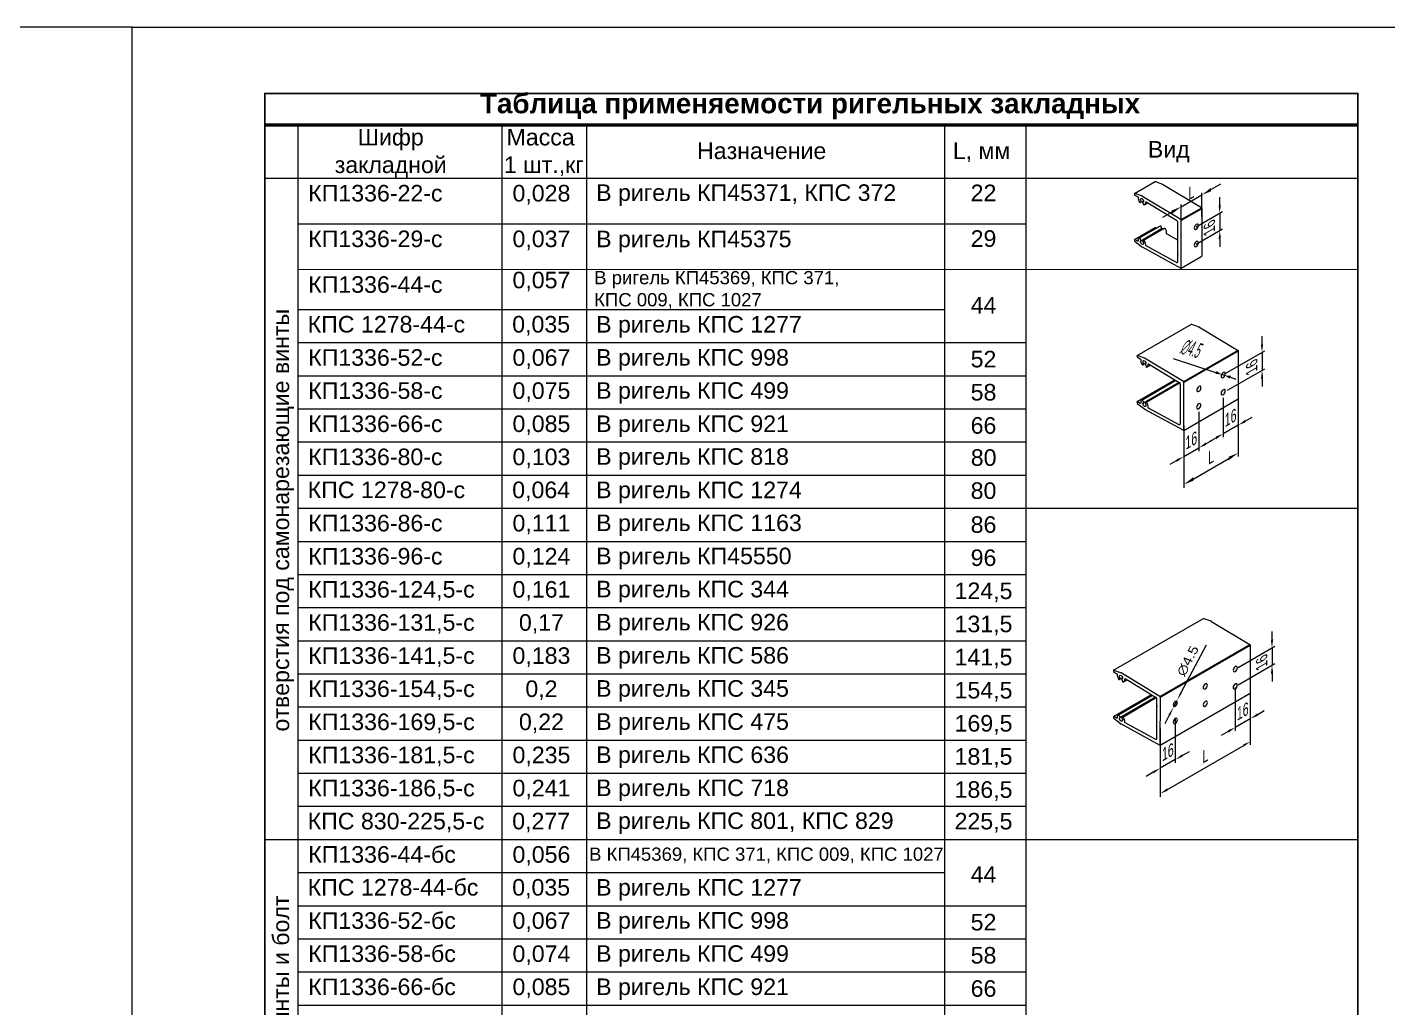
# Model space of a CAD drawing. Extents: x -37 to 4620, y -49 to 348.
# Drawn here: x 824.1 to 1029.5, y 149 to 297 of the extents above; entities that cross this region are included whole.
import ezdxf

# ---------------------------------------------------------------- set-up
doc = ezdxf.new("R2010")
doc.units = 0
doc.header["$LTSCALE"] = 5
doc.layers.get('0').update_dxf_attribs({"linetype": 'CONTINUOUS', "lineweight": 30})
for name, color, linetype, lineweight in [('3', 1, 'CONTINUOUS', 20), ('4', 160, 'CONTINUOUS', 18), ('PV-7184', 7, 'CONTINUOUS', 15), ('Рамки', 1, 'CONTINUOUS', 15), ('Текстовый', 7, 'CONTINUOUS', 9)]:
    doc.layers.add(name, color=color, linetype=linetype, lineweight=lineweight)
doc.layers.add('Скрытые', color=14, linetype='CONTINUOUS', plot=False)
doc.styles.add('24', font='RUSS.SHX', dxfattribs={"width": 0.7, "height": 2.4})
doc.styles.add('Каталожный', font='arial.ttf', dxfattribs={"height": 2.5})

# ---------------------------------------------------------------- blocks, each defined once
blk = doc.blocks.new('*U49')
at = {"layer": 'PV-7184'}
for p, q in [((86.9, 23.6, 63.3), (59.6, 9.5, 50.1)), ((63.6, 10, 53.6), (85, 21.1, 63.9)), ((88.1, 20.7, 67.5), (80.8, 6, 74.8)), ((89.4, 22.3, 67.1), (82.1, 7.6, 74.5)), ((91.1, 22.3, 68.8), (83.8, 7.6, 76.1)), ((93.1, 25.3, 67.8), (85.8, 10.6, 75.2)), ((92.5, 25.7, 66.8), (87, 23.7, 63.3)), ((88.1, 20.7, 67.4), (88.2, 21.4, 66.8)), ((89.6, 22.1, 67.5), (90.5, 21.9, 68.6)), ((90.9, 24.1, 66.8), (93, 25.1, 67.8)), ((93.1, 25.5, 67.7), (92.9, 25.7, 67.3)), ((85.6, 10.5, 75.2), (85.1, 10.2, 74.9)), ((107.3, 11.1, 96.2), (100, -3.6, 103.6)), ((101.5, 10.9, 90.5), (100.3, 8.7, 91.6)), ((101.5, 10.9, 90.6), (101.4, 10.2, 91.1)), ((102.7, 8, 94.7), (107.2, 11, 96.2)), ((106.6, 11.5, 95.2), (104.6, 10.5, 94.1)), ((107.3, 11.3, 96), (107.1, 11.5, 95.7)), ((59.4, 9.3, 50.1), (52.1, -5.4, 57.5)), ((59.5, 9.1, 50.3), (74.1, -5.5, 79.7)), ((65.5, 7.1, 58.4), (63.3, 9.3, 53.9)), ((65.3, 6.8, 58.5), (65.5, 7, 58.5)), ((65.6, 6.9, 58.7), (65.3, 6.8, 58.5)), ((65.5, 7, 58.5), (65.4, 6.8, 58.6)), ((69.3, 3.3, 66), (65.8, 6.8, 58.9)), ((69.1, 3, 66.2), (69.3, 3.1, 66.2)), ((69.4, 3, 66.4), (69.1, 3, 66.2)), ((69.3, 3.2, 66.1), (69.2, 3, 66.2)), ((73.2, -0.5, 73.7), (69.6, 3, 66.6)), ((77.7, 6.4, 71.2), (70.1, 2.5, 67.6)), ((74.6, -5.5, 80.2), (102.6, 8, 94.6)), ((98.6, 7.5, 91.1), (76.7, -3.1, 79.7)), ((83.1, 7.2, 75.9), (82.2, 7.4, 74.8)), ((98.5, 9.3, 89.2), (97.2, 6.9, 90.4)), ((100, 9.6, 90.5), (99.1, 9.7, 89.4)), ((100.2, 9.3, 90.8), (100.2, 9.3, 90.9)), ((66.8, -20.2, 87), (52.1, -5.5, 57.6)), ((95.3, -6.7, 102), (67.3, -20.2, 87.5)), ((73, -0.9, 73.8), (73.1, -0.7, 73.8)), ((73.2, -0.8, 74), (73, -0.9, 73.8)), ((73.2, -0.6, 73.8), (73.1, -0.8, 73.9)), ((75.7, -3.1, 78.7), (73.4, -0.8, 74.3)), ((99.9, -3.7, 103.6), (95.3, -6.7, 102))]:
    blk.add_line(p, q, dxfattribs=at)
at = {"layer": 'PV-7184', "extrusion": (0.57735, -0.57735, -0.57735)}
for centre, major_axis, start_param, end_param in [((85.2, 20.9, 64.2), (0.354, 0, 0.354), -2.38, -0.698116), ((88.3, 22.3, 66), (-1.13, 0, -1.13), -1.592191, 3.162988), ((91.1, 24, 67.1), (-0.354, 0, -0.354), -0.896739, 0.785398), ((85.5, 10.6, 74.8), (0.354, 0, 0.354), 0, 0.785398), ((104.4, 10.6, 93.8), (-0.354, 0, -0.354), -2.356194, -0.674057), ((63.9, 9.7, 54.2), (-0.707, 0, -0.707), -0.785398, 0.761593), ((81, 7.6, 73.3), (-2.83, 0, -2.83), -1.689248, -0.698116), ((80.4, 6, 74.4), (0.354, 0, 0.354), 0, 1.452345), ((82.4, 7.6, 74.8), (-0.354, 0, -0.354), -1.308997, 0), ((83.3, 7.4, 75.9), (0.354, 0, 0.354), 0.118452, 1.832596), ((81, 7.6, 73.3), (2.83, 0, 2.83), 0, 0.118452), ((98.4, 7.7, 90.8), (0.354, 0, 0.354), -0.872681, 0.809203), ((101.3, 9.3, 92), (1.13, 0, 1.13), -1.592191, 3.162988), ((52.5, -5.4, 57.8), (-0.354, 0, -0.354), -0.785398, 0), ((58.8, -6.2, 65), (0, -1.59, 1.59), -5.497787, 0.785398), ((64.1, -11.5, 75.7), (0, -1.59, 1.59), -5.497787, 0.785398), ((76.3, -2.7, 79.1), (-0.707, 0, -0.707), -2.332389, -0.785398), ((95.1, -6.5, 101.6), (-0.354, 0, -0.354), -2.541542, -2.332389), ((99.7, -3.6, 103.2), (0.354, 0, 0.354), 0, 0.60005), ((67.1, -20, 87.2), (-0.354, 0, -0.354), -2.332389, -0.785398)]:
    blk.add_ellipse(centre, major_axis=major_axis, ratio=0.57735, start_param=start_param, end_param=end_param, dxfattribs=at)
at = {"layer": 'PV-7184', "extrusion": (-0.57735, 0.57735, 0.57735)}
for centre, major_axis, start_param, end_param in [((88.3, 22.3, 66), (2.83, 0, 2.83), -2.443477, -1.452345), ((87.1, 23.5, 63.6), (-0.354, 0, -0.354), -0.970746, -0.761593), ((87.8, 20.7, 67.1), (0.354, 0, 0.354), -1.452345, 0.261799), ((87.8, 21.3, 66.5), (0.354, 0, 0.354), 0.261799, 1.592191), ((89.8, 22.3, 67.5), (-0.354, 0, -0.354), -0.021395, 1.308997), ((90.7, 22.1, 68.5), (0.354, 0, 0.354), -1.832596, -0.118452), ((88.3, 22.3, 66), (2.83, 0, 2.83), -0.118452, 0.896739), ((92.6, 25.5, 67.1), (-0.354, 0, -0.354), -2.356194, -0.970746), ((92.8, 25.3, 67.5), (0.354, 0, 0.354), -0.785398, 0.785398), ((101.8, 10.9, 90.9), (-0.354, 0, -0.354), -1.452345, 0.261799), ((101.3, 9.3, 92), (-2.83, 0, -2.83), -2.467536, -1.452345), ((106.8, 11.3, 95.5), (-0.354, 0, -0.354), -2.356194, -0.785398), ((107, 11.1, 95.9), (0.354, 0, 0.354), -0.60005, 0.785398), ((59.8, 9.3, 50.5), (-0.354, 0, -0.354), -0.761593, 0.785398), ((65.3, 7, 58.3), (0.212, 0, 0.212), -0.321751, 0.785398), ((65.6, 6.7, 58.8), (-0.212, 0, -0.212), -2.356194, -1.249046), ((69.1, 3.2, 65.9), (0.212, 0, 0.212), -0.321751, 0.785398), ((69.4, 2.9, 66.5), (-0.212, 0, -0.212), -2.356194, -1.249046), ((77.8, 6.3, 71.6), (-0.354, 0, -0.354), -2.443477, -0.761593), ((81, 7.6, 73.3), (1.13, 0, 1.13), 0.024511, 0.963063), ((101.3, 9.3, 92), (-2.83, 0, -2.83), -0.118452, 0.872681), ((98.9, 9.5, 89.4), (-0.354, 0, -0.354), -1.832596, -0.118452), ((99.8, 9.3, 90.5), (0.354, 0, 0.354), -0.021395, 1.308997), ((101.8, 10.3, 91.5), (-0.354, 0, -0.354), 0.261799, 1.592191), ((102.4, 8.1, 94.3), (0.354, 0, 0.354), -0.809203, -0.60005), ((73, -0.6, 73.6), (0.212, 0, 0.212), -0.321751, 0.785398), ((73.2, -0.9, 74.2), (-0.212, 0, -0.212), -2.356194, -1.249046), ((74.5, -5.4, 79.8), (0.354, 0, 0.354), -2.356194, -0.809203)]:
    blk.add_ellipse(centre, major_axis=major_axis, ratio=0.57735, start_param=start_param, end_param=end_param, dxfattribs=at)
blk = doc.blocks.new('*U50')
at = {"layer": 'PV-7184'}
for p, q in [((65.6, -29.7, 95.4), (52.2, -56.6, 108.8)), ((65, -29.3, 94.3), (59.5, -31.4, 90.9)), ((63.4, -30.9, 94.3), (65.4, -29.9, 95.3)), ((65.6, -29.6, 95.2), (65.4, -29.4, 94.8)), ((59.4, -31.4, 90.8), (32.1, -45.6, 77.7)), ((36.1, -45, 81.1), (57.5, -33.9, 91.4)), ((60.6, -34.4, 95), (48.7, -58.2, 106.9)), ((61.9, -32.7, 94.6), (49.2, -58.1, 107.3)), ((63.6, -32.7, 96.3), (51.5, -57, 108.5)), ((60.6, -34.3, 94.9), (60.7, -33.7, 94.3)), ((62, -33, 95), (62.9, -33.1, 96.1)), ((31.9, -45.7, 77.6), (12.6, -84.4, 97)), ((31.9, -45.9, 77.8), (46.6, -60.6, 107.2)), ((38, -47.9, 85.9), (35.7, -45.7, 81.4)), ((37.8, -48.2, 86), (37.9, -48.1, 86)), ((38.1, -48.2, 86.2), (37.8, -48.2, 86)), ((38, -48, 86), (37.9, -48.2, 86.1)), ((41.8, -51.7, 93.5), (38.3, -48.2, 86.5)), ((47.1, -60.6, 107.7), (75.1, -47.1, 122.2)), ((71.1, -47.5, 118.6), (49.1, -58.1, 107.2)), ((79.8, -43.9, 123.7), (60.5, -82.6, 143.1)), ((71, -45.7, 116.7), (69.7, -48.2, 117.9)), ((72.5, -45.5, 118), (71.6, -45.3, 116.9)), ((72.7, -45.7, 118.4), (72.6, -45.7, 118.4)), ((74, -44.1, 118), (72.8, -46.3, 119.2)), ((73.9, -44.1, 118.1), (73.9, -44.8, 118.7)), ((75.1, -47, 122.2), (79.7, -44.1, 123.8)), ((79.1, -43.6, 122.7), (77.1, -44.6, 121.7)), ((79.8, -43.8, 123.6), (79.6, -43.6, 123.2)), ((41.6, -52.1, 93.7), (41.8, -51.9, 93.7)), ((41.9, -52, 93.9), (41.6, -52.1, 93.7)), ((41.8, -51.8, 93.7), (41.7, -52, 93.8)), ((45.6, -55.6, 101.2), (42.1, -52, 94.1)), ((45.4, -55.9, 101.3), (45.6, -55.7, 101.3)), ((45.7, -55.8, 101.6), (45.4, -55.9, 101.3)), ((45.6, -55.7, 101.3), (45.6, -55.9, 101.4)), ((48.2, -58.1, 106.2), (45.9, -55.9, 101.8)), ((27.3, -99.2, 126.5), (12.6, -84.6, 97.2)), ((55.7, -85.7, 141.5), (27.8, -99.2, 127)), ((60.4, -82.7, 143.1), (55.8, -85.7, 141.5))]:
    blk.add_line(p, q, dxfattribs=at)
at = {"layer": 'PV-7184', "extrusion": (-0.57735, 0.57735, 0.57735)}
for centre, major_axis, start_param, end_param in [((65.1, -29.5, 94.6), (-0.354, 0, -0.354), -2.356194, -0.970746), ((65.3, -29.7, 95), (0.354, 0, 0.354), -0.785398, 0.785398), ((60.8, -32.7, 93.5), (2.83, 0, 2.83), -2.443477, -1.452345), ((59.6, -31.6, 91.2), (-0.354, 0, -0.354), -0.970746, -0.761593), ((60.3, -34.4, 94.6), (0.354, 0, 0.354), -1.452345, 0.261799), ((60.3, -33.7, 94), (0.354, 0, 0.354), 0.261799, 1.592191), ((62.3, -32.7, 95), (-0.354, 0, -0.354), -0.021395, 1.308997), ((63.1, -32.9, 96.1), (0.354, 0, 0.354), -1.832596, -0.118452), ((60.8, -32.7, 93.5), (2.83, 0, 2.83), -0.118452, 0.896739), ((32.3, -45.7, 78), (-0.354, 0, -0.354), -0.761593, 0.785398), ((37.8, -48, 85.8), (0.212, 0, 0.212), -0.321751, 0.785398), ((38.1, -48.3, 86.4), (-0.212, 0, -0.212), -2.356194, -1.249046), ((73.8, -45.7, 119.5), (-2.83, 0, -2.83), -0.118452, 0.872681), ((71.4, -45.5, 116.9), (-0.354, 0, -0.354), -1.832596, -0.118452), ((72.3, -45.7, 118), (0.354, 0, 0.354), -0.021395, 1.308997), ((74.3, -44.1, 118.4), (-0.354, 0, -0.354), -1.452345, 0.261799), ((74.2, -44.7, 119), (-0.354, 0, -0.354), 0.261799, 1.592191), ((73.8, -45.7, 119.5), (-2.83, 0, -2.83), -2.467536, -1.452345), ((74.9, -46.9, 121.8), (0.354, 0, 0.354), -0.809203, -0.60005), ((79.3, -43.7, 123), (-0.354, 0, -0.354), -2.356194, -0.785398), ((79.5, -43.9, 123.4), (0.354, 0, 0.354), -0.60005, 0.785398), ((41.6, -51.8, 93.4), (0.212, 0, 0.212), -0.321751, 0.785398), ((41.9, -52.1, 94), (-0.212, 0, -0.212), -2.356194, -1.249046), ((45.4, -55.7, 101.1), (0.212, 0, 0.212), -0.321751, 0.785398), ((45.7, -56, 101.7), (-0.212, 0, -0.212), -2.356194, -1.249046), ((46.9, -60.4, 107.3), (0.354, 0, 0.354), -2.356194, -0.809203)]:
    blk.add_ellipse(centre, major_axis=major_axis, ratio=0.57735, start_param=start_param, end_param=end_param, dxfattribs=at)
at = {"layer": 'PV-7184', "extrusion": (0.57735, -0.57735, -0.57735)}
for centre, major_axis, start_param, end_param in [((57.7, -34.1, 91.7), (0.354, 0, 0.354), -2.38, -0.698116), ((60.8, -32.7, 93.5), (-1.13, 0, -1.13), -1.592191, 3.162988), ((63.6, -31.1, 94.7), (-0.354, 0, -0.354), -0.896739, 0.785398), ((36.4, -45.4, 81.8), (-0.707, 0, -0.707), -0.785398, 0.761593), ((70.9, -47.3, 118.3), (0.354, 0, 0.354), -0.872681, 0.809203), ((73.8, -45.7, 119.5), (1.13, 0, 1.13), -1.592191, 3.162988), ((76.9, -44.4, 121.3), (-0.354, 0, -0.354), -2.356194, -0.674057), ((31.3, -61.2, 92.5), (0, -1.59, 1.59), -5.497787, 0.785398), ((48.8, -57.8, 106.6), (-0.707, 0, -0.707), -2.332389, -0.785398), ((36.6, -66.6, 103.2), (0, -1.59, 1.59), -5.497787, 0.785398), ((22.6, -78.6, 101.2), (0, 1.59, -1.59), -5.497787, 0.785398), ((27.9, -83.9, 111.8), (0, 1.59, -1.59), -5.497787, 0.785398), ((12.9, -84.4, 97.3), (-0.354, 0, -0.354), -0.785398, 0), ((55.6, -85.6, 141.2), (-0.354, 0, -0.354), -2.541542, -2.332389), ((60.1, -82.6, 142.7), (0.354, 0, 0.354), 0, 0.60005), ((27.6, -99.1, 126.7), (-0.354, 0, -0.354), -2.332389, -0.785398)]:
    blk.add_ellipse(centre, major_axis=major_axis, ratio=0.57735, start_param=start_param, end_param=end_param, dxfattribs=at)
blk = doc.blocks.new('*U51')
at = {"layer": 'PV-7184'}
for p, q in [((24.2, -112.7, 136.8), (10.7, -139.6, 150.3)), ((23.5, -112.3, 135.8), (18, -114.3, 132.3)), ((22, -113.8, 135.8), (24, -112.8, 136.8)), ((24.1, -112.5, 136.6), (23.9, -112.3, 136.3)), ((17.9, -114.4, 132.3), (-9.4, -128.5, 119.1)), ((-5.4, -128, 122.6), (16, -116.9, 132.9)), ((19.1, -117.3, 136.4), (7.2, -141.2, 148.4)), ((20.4, -115.7, 136.1), (7.8, -141, 148.8)), ((22.1, -115.7, 137.8), (10, -139.9, 149.9)), ((19.2, -117.2, 136.4), (19.2, -116.6, 135.8)), ((20.6, -115.9, 136.5), (21.5, -116.1, 137.6)), ((-9.5, -128.7, 119.1), (-41.5, -192.7, 151.1)), ((-9.5, -128.8, 119.3), (5.1, -143.5, 148.6)), ((-3.5, -130.9, 127.3), (-5.7, -128.6, 122.9)), ((-3.7, -131.2, 127.5), (-3.5, -131, 127.5)), ((-3.4, -131.1, 127.7), (-3.7, -131.2, 127.5)), ((-3.5, -131, 127.5), (-3.6, -131.1, 127.6)), ((0.3, -134.7, 135), (-3.2, -131.1, 127.9)), ((5.6, -143.5, 149.1), (33.6, -130, 163.6)), ((38.4, -126.9, 165.2), (6.4, -190.9, 197.2)), ((29.6, -130.5, 160.1), (7.7, -141, 148.7)), ((29.5, -128.7, 158.1), (28.3, -131.1, 159.4)), ((31, -128.4, 159.5), (30.2, -128.2, 158.4)), ((31.2, -128.6, 159.8), (31.2, -128.7, 159.9)), ((32.5, -127, 159.5), (31.4, -129.3, 160.6)), ((32.5, -127.1, 159.6), (32.4, -127.7, 160.1)), ((33.7, -130, 163.7), (38.2, -127, 165.2)), ((37.6, -126.5, 164.1), (35.6, -127.5, 163.1)), ((38.3, -126.7, 165), (38.1, -126.5, 164.6)), ((0.1, -135, 135.1), (0.3, -134.8, 135.1)), ((0.4, -134.9, 135.4), (0.1, -135, 135.1)), ((0.3, -134.8, 135.1), (0.2, -135, 135.2)), ((4.2, -138.5, 142.7), (0.6, -135, 135.6)), ((4, -138.8, 142.8), (4.1, -138.7, 142.8)), ((4.3, -138.8, 143), (4, -138.8, 142.8)), ((4.2, -138.6, 142.8), (4.1, -138.8, 142.9)), ((6.7, -141, 147.7), (4.5, -138.8, 143.3)), ((-26.9, -207.5, 180.6), (-41.5, -192.8, 151.3)), ((1.6, -194, 195.6), (-26.4, -207.5, 181.1)), ((6.2, -191, 197.2), (1.7, -194, 195.7))]:
    blk.add_line(p, q, dxfattribs=at)
at = {"layer": 'PV-7184', "extrusion": (-0.57735, 0.57735, 0.57735)}
for centre, major_axis, start_param, end_param in [((23.6, -112.5, 136.1), (-0.354, 0, -0.354), -2.356194, -0.970746), ((23.8, -112.7, 136.5), (0.354, 0, 0.354), -0.785398, 0.785398), ((19.3, -115.7, 135), (2.83, 0, 2.83), -2.443477, -1.452345), ((18.1, -114.5, 132.6), (-0.354, 0, -0.354), -0.970746, -0.761593), ((18.8, -117.3, 136.1), (0.354, 0, 0.354), -1.452345, 0.261799), ((18.8, -116.7, 135.5), (0.354, 0, 0.354), 0.261799, 1.592191), ((20.8, -115.7, 136.5), (-0.354, 0, -0.354), -0.021395, 1.308997), ((21.7, -115.9, 137.5), (0.354, 0, 0.354), -1.832596, -0.118452), ((19.3, -115.7, 135), (2.83, 0, 2.83), -0.118452, 0.896739), ((-9.2, -128.7, 119.5), (-0.354, 0, -0.354), -0.761593, 0.785398), ((-3.7, -131, 127.2), (0.212, 0, 0.212), -0.321751, 0.785398), ((-3.4, -131.2, 127.8), (-0.212, 0, -0.212), -2.356194, -1.249046), ((32.3, -128.7, 161), (-2.83, 0, -2.83), -0.118452, 0.872681), ((29.9, -128.5, 158.4), (-0.354, 0, -0.354), -1.832596, -0.118452), ((30.8, -128.6, 159.5), (0.354, 0, 0.354), -0.021395, 1.308997), ((32.8, -127.7, 160.4), (-0.354, 0, -0.354), 0.261799, 1.592191), ((32.8, -127, 159.9), (-0.354, 0, -0.354), -1.452345, 0.261799), ((32.3, -128.7, 161), (-2.83, 0, -2.83), -2.467536, -1.452345), ((33.4, -129.8, 163.3), (0.354, 0, 0.354), -0.809203, -0.60005), ((37.8, -126.7, 164.5), (-0.354, 0, -0.354), -2.356194, -0.785398), ((38, -126.9, 164.9), (0.354, 0, 0.354), -0.60005, 0.785398), ((0.1, -134.8, 134.9), (0.212, 0, 0.212), -0.321751, 0.785398), ((0.4, -135.1, 135.5), (-0.212, 0, -0.212), -2.356194, -1.249046), ((4, -138.6, 142.6), (0.212, 0, 0.212), -0.321751, 0.785398), ((4.3, -138.9, 143.2), (-0.212, 0, -0.212), -2.356194, -1.249046), ((5.5, -143.3, 148.8), (0.354, 0, 0.354), -2.356194, -0.809203)]:
    blk.add_ellipse(centre, major_axis=major_axis, ratio=0.57735, start_param=start_param, end_param=end_param, dxfattribs=at)
at = {"layer": 'PV-7184', "extrusion": (0.57735, -0.57735, -0.57735)}
for centre, major_axis, start_param, end_param in [((16.2, -117, 133.2), (0.354, 0, 0.354), -2.38, -0.698116), ((19.3, -115.7, 135), (-1.13, 0, -1.13), -1.592191, 3.162988), ((22.1, -114, 136.1), (-0.354, 0, -0.354), -0.896739, 0.785398), ((-5.1, -128.3, 123.2), (-0.707, 0, -0.707), -0.785398, 0.761593), ((29.4, -130.3, 159.7), (0.354, 0, 0.354), -0.872681, 0.809203), ((32.3, -128.7, 161), (1.13, 0, 1.13), -1.592191, 3.162988), ((35.5, -127.3, 162.8), (-0.354, 0, -0.354), -2.356194, -0.674057), ((-10.2, -144.2, 134), (0, -1.59, 1.59), -5.497787, 0.785398), ((7.3, -140.7, 148.1), (-0.707, 0, -0.707), -2.332389, -0.785398), ((-4.9, -149.5, 144.6), (0, -1.59, 1.59), -5.497787, 0.785398), ((-20.9, -165.5, 144.6), (0, -1.59, 1.59), -5.497787, 0.785398), ((-15.5, -170.8, 155.3), (0, -1.59, 1.59), -5.497787, 0.785398), ((-41.2, -192.7, 151.5), (-0.354, 0, -0.354), -0.785398, 0), ((-31.5, -186.8, 155.3), (0, 1.59, -1.59), -5.497787, 0.785398), ((-26.2, -192.2, 166), (0, 1.59, -1.59), -5.497787, 0.785398), ((1.4, -193.8, 195.3), (-0.354, 0, -0.354), -2.541542, -2.332389), ((6, -190.9, 196.9), (0.354, 0, 0.354), 0, 0.60005), ((-26.5, -207.3, 180.8), (-0.354, 0, -0.354), -2.332389, -0.785398)]:
    blk.add_ellipse(centre, major_axis=major_axis, ratio=0.57735, start_param=start_param, end_param=end_param, dxfattribs=at)

msp = doc.modelspace()

# ---------------------------------------------------------------- linework, layer by layer
at = {"linetype": 'Continuous', "lineweight": 50}
msp.add_line((859.998, 282.27, 0.067), (1024.998, 282.276, 0.099), dxfattribs=at)
for p, q in [((998.325, 267.898, 13.943), (1001.437, 269.693, 13.943)), ((998.693, 243.443, 2.166), (1006.896, 248.179, 2.166)), ((995.145, 195.925, 0.034), (1008.722, 203.763, 0.034))]:
    msp.add_line(p, q)
at = {"layer": '3', "color": 0, "linetype": 'Continuous'}
msp.add_line((859.998, 274.216, -764.678), (1024.998, 274.216, 0.067), dxfattribs=at)
at = {"layer": '4', "extrusion": (0.707107, -0.408248, 0.57735)}
for p, q in [((1004.254, 273.317, 9.094), (1002.84, 272.501, 10.248)), ((998.315, 269.888, 13.943), (1001.426, 271.684, 11.403)), ((1001.446, 268.394, 13.943), (1001.426, 272.003, 11.057)), ((1004.136, 270.137, 10.023), (1004.136, 271.362, 10.889)), ((996.9, 269.071, 15.098), (995.486, 268.255, 16.253)), ((998.314, 266.667, 13.943), (998.315, 270.211, 13.597)), ((1000.598, 266.87, 12.046), (1004.56, 269.158, 8.81)), ((1004.136, 268.913, 9.157), (1004.136, 266.3, 7.309)), ((1000.598, 264.257, 10.199), (1004.56, 266.545, 6.963)), ((1004.136, 265.075, 6.443), (1004.136, 263.85, 5.577)), ((1010.522, 249.128, -15.844), (1010.522, 250.352, -14.978)), ((997.102, 246.99, -0.92), (1003.568, 244.87, -10.338)), ((1005.078, 244.759, -12.265), (1010.947, 248.148, -17.057)), ((1010.522, 247.903, -16.71), (1010.522, 245.209, -18.616)), ((1004.904, 244.432, -12.283), (1004.403, 244.597, -11.554)), ((1005.303, 242.195, -14.354), (1010.947, 245.453, -18.962)), ((1005.739, 244.159, -13.499), (1006.574, 243.885, -14.715)), ((1010.522, 243.984, -19.482), (1010.522, 242.759, -20.348)), ((1004.654, 241.044, -14.372), (1004.654, 235.13, -18.555)), ((1006.916, 241.174, -17.052), (1006.916, 236.436, -20.402)), ((1006.916, 240.43, -17.578), (1006.916, 232.218, -23.385)), ((1000.977, 238.922, -11.37), (1000.977, 233.007, -15.552)), ((998.714, 236.854, -10.061), (998.714, 231.701, -13.705)), ((1006.916, 236.926, -20.056), (1004.654, 235.62, -18.208)), ((1007.977, 237.539, -20.922), (1009.038, 238.151, -21.788)), ((998.714, 235.694, -10.881), (998.714, 227.483, -16.687)), ((1002.037, 234.109, -16.072), (1003.098, 234.722, -16.938)), ((1003.593, 235.007, -17.342), (1002.532, 234.395, -16.476)), ((998.714, 232.191, -13.359), (1000.977, 233.497, -15.206)), ((997.653, 231.578, -12.492), (996.593, 230.966, -11.626)), ((1000.128, 228.789, -17.496), (1005.502, 231.892, -21.884)), ((1012.026, 204.527, -36.468), (1012.026, 205.752, -35.602)), ((1002.068, 203.725, -24.84), (998.332, 196.599, -25.303)), ((1006.904, 200.345, -33.152), (1012.451, 203.547, -37.681)), ((1012.026, 203.303, -37.335), (1012.026, 200.69, -39.182)), ((1006.904, 197.732, -34.999), (1012.451, 200.935, -39.528)), ((1012.026, 199.465, -40.048), (1012.026, 198.24, -40.914)), ((1006.479, 197.303, -35.259), (1006.479, 190.804, -39.854)), ((1008.742, 198.921, -36.886), (1008.742, 192.111, -41.702)), ((997.22, 194.476, -25.441), (997.637, 195.272, -25.389)), ((1008.742, 196.688, -38.465), (1008.742, 188.66, -44.142)), ((996.525, 193.15, -25.528), (995.829, 191.824, -25.614)), ((1009.803, 193.213, -42.221), (1010.863, 193.825, -43.087)), ((995.166, 191.144, 0.494), (995.166, 184.646, -4.101)), ((997.428, 192.762, -1.133), (997.428, 185.952, -5.948)), ((1008.742, 192.601, -41.355), (1006.479, 191.294, -39.508)), ((1005.419, 190.682, -38.642), (1004.358, 190.069, -37.776)), ((995.166, 188.85, -27.38), (995.166, 180.822, -33.056)), ((996.226, 181.924, -33.576), (1007.682, 188.538, -42.929)), ((998.489, 187.054, -6.468), (999.55, 187.667, -7.334)), ((997.428, 186.442, -5.602), (995.166, 185.136, -3.754)), ((994.105, 184.523, -2.888), (993.044, 183.911, -2.022))]:
    msp.add_line(p, q, dxfattribs=at)
for points in [[(737.648, -414.153, 603.784), (737.177, -414.624, 603.784), (735.998, -412.974, 603.784)], [(731.708, -408.213, 603.784), (731.237, -408.684, 603.784), (732.887, -409.863, 603.784)], [(735.837, -415.726, 605.535), (736.191, -416.079, 605.535), (734.953, -416.963, 605.535)], [(731.453, -420.11, 605.535), (731.807, -420.463, 605.535), (732.69, -419.226, 605.535)], [(720.835, -446.104, 603.693), (721.189, -446.458, 603.693), (719.951, -447.342, 603.693)], [(714.096, -439.507, 603.693), (713.6, -439.567, 603.693), (714.028, -441.026, 603.693)], [(714.565, -443.379, 603.693), (714.069, -443.439, 603.693), (714.137, -441.92, 603.693)], [(716.381, -450.559, 603.693), (716.734, -450.913, 603.693), (717.618, -449.675, 603.693)], [(709.88, -452.323, 603.693), (709.526, -452.676, 603.693), (708.642, -451.439, 603.693)], [(703.94, -446.383, 603.693), (703.586, -446.737, 603.693), (702.703, -445.499, 603.693)], [(705.496, -447.939, 603.693), (705.142, -448.292, 603.693), (706.38, -449.176, 603.693)], [(699.556, -441.999, 603.693), (699.202, -442.353, 603.693), (700.44, -443.237, 603.693)], [(703.811, -453.442, 603.693), (703.34, -453.913, 603.693), (704.99, -455.092, 603.693)], [(698.437, -448.068, 603.693), (697.966, -448.539, 603.693), (696.787, -446.889, 603.693)], [(682.962, -476.571, 611.058), (683.316, -476.924, 611.058), (682.078, -477.808, 611.058)], [(678.578, -480.955, 611.058), (678.932, -481.309, 611.058), (679.816, -480.071, 611.058)], [(669.408, -462.824, 611.058), (669.443, -463.322, 611.058), (667.929, -463.179, 611.058)], [(665.518, -463.098, 611.058), (665.553, -463.597, 611.058), (667.031, -463.242, 611.058)], [(672.406, -483.422, 610.783), (672.052, -483.776, 610.783), (671.168, -482.538, 610.783)], [(668.021, -479.038, 610.783), (667.668, -479.392, 610.783), (668.905, -480.276, 610.783)], [(667.296, -484.289, 610.783), (666.942, -484.643, 610.783), (668.18, -485.527, 610.783)], [(661.415, -450.351, 625.94), (661.062, -450.704, 625.94), (660.178, -449.467, 625.94)], [(657.031, -445.967, 625.94), (656.678, -446.32, 625.94), (657.915, -447.204, 625.94)], [(655.841, -472.834, 610.783), (655.487, -473.188, 610.783), (654.603, -471.95, 610.783)]]:
    msp.add_solid(points, dxfattribs=at)
at = {"layer": 'Рамки', "linetype": 'Continuous'}
for p, q in [((864.998, 282.271, 0.045), (865, 10)), ((895.774, 282.272, 0.044), (895.774, 10, 0.033)), ((908.547, 282.272, 0.044), (908.547, 10, 0.033)), ((962.613, 282.274, 0.044), (962.613, 10, 0.033)), ((974.866, 282.274, 0.044), (974.867, 10, 0.033)), ((1024.998, 282.276, 0.044), (1025, 10, 0.033)), ((864.998, 267.299, -177.749), (974.872, 267.299, -177.749)), ((864.998, 260.444, 88.949), (1024.998, 260.456, 0.044)), ((864.998, 254.386, -88.841), (962.607, 254.386, -88.841)), ((864.998, 249.386, -88.841), (974.866, 249.386, -88.841)), ((864.998, 249.386, -88.841), (908.535, 249.386, -88.841)), ((864.998, 244.386, -88.841), (974.866, 244.386, -88.841)), ((864.998, 239.386, -88.841), (974.883, 239.386, -88.841)), ((864.998, 234.386, -88.841), (974.866, 234.386, -88.841)), ((864.998, 229.386, -88.841), (974.885, 229.386, -88.841)), ((864.998, 224.374, 0.059), (1025, 224.386, -88.874)), ((864.998, 219.386, -88.841), (974.866, 219.386, -88.841)), ((864.998, 214.386, -88.841), (974.892, 214.386, -88.841)), ((864.998, 209.386, -88.841), (974.867, 209.386, -88.841)), ((864.998, 204.386, -88.841), (974.883, 204.386, -88.841)), ((864.998, 199.386, -88.841), (974.867, 199.386, -88.841)), ((864.998, 194.386, -88.841), (974.885, 194.386, -88.841)), ((864.998, 189.386, -88.841), (974.867, 189.386, -88.841)), ((864.998, 184.386, -88.841), (974.885, 184.386, -88.841)), ((864.998, 179.386, -88.841), (974.867, 179.386, -88.841)), ((859.998, 174.386, -88.841), (1025, 174.386, -88.874)), ((864.998, 169.386, -88.851), (962.607, 169.386, -88.851)), ((864.998, 164.386, -88.851), (974.866, 164.386, -88.851)), ((864.998, 164.386, -88.851), (908.535, 164.386, -88.851)), ((864.998, 159.386, -88.851), (974.866, 159.386, -88.851)), ((864.998, 154.386, -88.851), (974.883, 154.386, -88.851)), ((864.998, 149.386, -88.851), (974.867, 149.386, -88.851))]:
    msp.add_line(p, q, dxfattribs=at)
for points in [[(840, 297), (630, 297), (630, 0), (840, 0)], [(840, 297), (1050, 297), (1050, 0), (840, 0)]]:
    msp.add_lwpolyline(points, close=True, dxfattribs=at)
at = {"layer": 'Скрытые', "linetype": 'Continuous'}
msp.add_lwpolyline([(860, 10), (860, 287), (1025, 287), (1025, 10)], close=True, dxfattribs=at)
msp.add_lwpolyline([(860, 10), (860, 287), (1025, 287), (1025, 10)], close=True, dxfattribs=at)

# ---------------------------------------------------------------- block references
at = {"layer": 'PV-7184', "extrusion": (-1.4e-15, 0.816497, 0.57735)}
for name, p, xscale, yscale, zscale, rotation in [('*U49', (-1008.037, -131.994, 210.818), 0.2000000000000001, 0.2000000000000001, 0.2000000000000001, 315), ('*U50', (-996.742, -123.586, 178.529), 0.2000000000000001, 0.2000000000000001, 0.2000000000000001, 315), ('*U51', (-975.599, -92.028, 130.206), 0.2000000000000003, 0.2000000000000003, 0.2000000000000003, 314.9999999999999)]:
    msp.add_blockref(name, p, dxfattribs=dict(at, xscale=xscale, yscale=yscale, zscale=zscale, rotation=rotation))

# ---------------------------------------------------------------- texts
at = {"layer": '4', "extrusion": (0.707107, -0.408248, 0.57735), "char_height": 2.4, "attachment_point": 5, "style": '24'}
for s, insert, text_direction in [('\\A1;L', (999.87, 272.086, 13.943), (0.707107, 0.408248, -0.57735)), ('\\A1;16', (1002.581, 266.708, 9.503), (0, 0.816497, 0.57735)), ('\\A1;∅4.5', (999.925, 248.436, -3.354), (0.55651, -0.182414, -0.810569)), ('\\A1;16', (1008.967, 245.658, -16.393), (0, 0.816497, 0.57735)), ('\\A1;16', (1005.785, 238.069, -17.862), (0.707107, 0.408248, -0.57735)), ('\\A1;16', (999.845, 234.64, -13.012), (0.707107, 0.408248, -0.57735)), ('\\A1;L', (1002.815, 232.137, -18.419), (0.707107, 0.408248, -0.57735)), ('\\A1;∅4.5', (999.327, 201.344, -23.167), (0.463531, 0.884211, 0.057524)), ('\\A1;16', (1010.471, 201.098, -36.988), (0, 0.816497, 0.57735)), ('\\A1;16', (1007.611, 193.744, -39.161), (0.707107, 0.408248, -0.57735)), ('\\A1;16', (996.297, 187.585, -3.408), (0.707107, 0.408248, -0.57735)), ('\\A1;L', (1001.954, 187.027, -36.982), (0.707107, 0.408248, -0.57735))]:
    msp.add_mtext(s, dxfattribs=dict(at, insert=insert, text_direction=text_direction))
at = {"layer": 'Текстовый', "color": 1, "linetype": 'Continuous', "style": 'Каталожный'}
for s, insert, char_height, width, attachment_point in [('\\pxqc;{\\fArial|b1|i0|c204|p34;\\C256;Таблица применяемости ригельных закладных}', (859.801, 287.008), 3, 165, 1), ('\\pxqc;Шифр закладной', (869.473, 281.652, 0.067), 2.5, 19.07565, 1), ('\\pxqc;Масса\\P 1 шт.,кг', (892.093, 281.653, -211.982), 2.5, 19.07565, 1), ('\\pxqc;Назначение', (925.495, 279.597, 0.067), 2.5, 19.00601, 1), ('\\pxqc;L, мм', (962.145, 279.6, 0.067), 2.5, 12.07883, 1), ('\\pxqc;Вид', (996.448, 278.205, 0.067), 2.5, 34.37828, 5), ('\\pxql;КП1336-22-с', (866.559, 273.192, 586.987), 2.5, 24.60508, 1), ('\\pxqc;0,028', (894.042, 273.192, 586.987), 2.5, 15.42599, 1), ('\\pxql;В ригель КП45371, КПС 372', (910.014, 273.279, -177.749), 2.5, 71.03655, 1), ('\\pxqc;22', (962.354, 273.238, -177.749), 2.5, 12.25481, 1), ('\\pxql;КП1336-29-с', (866.559, 266.302, -177.749), 2.5, 24.60508, 1), ('\\pxqc;0,037', (894.042, 266.302, -177.749), 2.5, 15.42599, 1), ('\\pxql;В ригель КП45375', (910.014, 266.283, -177.749), 2.5, 71.03655, 1), ('\\pxqc;29', (962.354, 266.344, -177.749), 2.5, 12.25481, 1), ('\\pxql;КП1336-44-c', (866.559, 259.406, -88.841), 2.5, 24.60508, 1), ('\\pxqc;0,057', (894.042, 260.087, -88.841), 2.5, 15.42599, 1), ('\\pxql;В ригель КП45369, КПС 371, КПС 009, КПС 1027', (909.72, 260.195, -71.064), 2, 42.07312, 1), ('\\pxqc;44', (962.354, 256.276, -88.841), 2.5, 12.25481, 1), ('\\pxql;КПС 1278-44-c', (866.477, 253.41, -88.841), 2.5, 25.49315, 1), ('\\pxqc;0,035', (893.96, 253.41, -88.841), 2.5, 15.5044, 1), ('\\pxql;В ригель КПС 1277', (910.014, 253.401, -88.841), 2.5, 52.59141, 1), ('\\pxql;КП1336-52-c', (866.559, 248.39, -88.841), 2.5, 24.60508, 1), ('\\pxqc;0,067', (894.042, 248.39, -88.841), 2.5, 15.42599, 1), ('\\pxql;В ригель КПC 998', (910.014, 248.411, -88.841), 2.5, 71.03655, 1), ('\\pxqc;52', (962.354, 248.149, -88.841), 2.5, 12.25481, 1), ('\\pxql;КП1336-58-c', (866.559, 243.389, -88.841), 2.5, 24.60508, 1), ('\\pxqc;0,075', (894.042, 243.389, -88.841), 2.5, 15.42599, 1), ('\\pxql;В ригель КПC 499', (910.014, 243.409, -88.841), 2.5, 71.03655, 1), ('\\pxqc;58', (962.354, 243.146, -88.841), 2.5, 12.25481, 1), ('\\pxql;КП1336-66-c', (866.559, 238.39, -88.841), 2.5, 24.60508, 1), ('\\pxqc;0,085', (894.042, 238.39, -88.841), 2.5, 15.42599, 1), ('\\pxql;В ригель КПC 921', (910.014, 238.393, -88.841), 2.5, 71.03655, 1), ('\\pxqc;66', (962.354, 238.131, -88.841), 2.5, 12.25481, 1), ('\\pxql;КП1336-80-c', (866.559, 233.389, -88.841), 2.5, 24.60508, 1), ('\\pxqc;0,103', (894.042, 233.389, -88.841), 2.5, 15.42599, 1), ('\\pxql;В ригель КПC 818', (910.014, 233.441, -88.841), 2.5, 71.03655, 1), ('\\pxqc;80', (962.373, 233.286, -88.841), 2.5, 12.25481, 1), ('\\pxql;КПС 1278-80-c', (866.477, 228.41, -88.841), 2.5, 25.49315, 1), ('\\pxqc;0,064', (893.961, 228.41, -88.841), 2.5, 15.5044, 1), ('\\pxql;В ригель КПС 1274', (910.014, 228.401, -88.841), 2.5, 52.59141, 1), ('\\pxqc;80', (962.354, 228.287, -88.841), 2.5, 12.25481, 1), ('\\pxql;КП1336-86-c', (866.559, 223.389, -88.841), 2.5, 24.60508, 1), ('\\pxqc;0,111', (894.042, 223.389, -88.841), 2.5, 15.42599, 1), ('\\pxql;В ригель КПC 1163', (910.014, 223.43, -88.841), 2.5, 52.58496, 1), ('\\pxqc;86', (962.354, 223.167, -88.841), 2.5, 12.25481, 1), ('\\pxql;КП1336-96-c', (866.56, 218.389, -88.841), 2.5, 24.60508, 1), ('\\pxqc;0,124', (894.044, 218.389, -88.841), 2.5, 15.42599, 1), ('\\pxql;В ригель КП45550', (910.016, 218.43, -88.841), 2.5, 71.03655, 1), ('\\pxqc;96', (962.356, 218.167, -88.841), 2.5, 12.25481, 1), ('\\pxql;КП1336-124,5-c', (866.559, 213.389, -88.841), 2.5, 24.60508, 1), ('\\pxqc;0,161', (894.042, 213.389, -88.841), 2.5, 15.42599, 1), ('\\pxql;В ригель КПC 344', (910.014, 213.43, -88.841), 2.5, 71.03655, 1), ('\\pxqc;124,5', (962.354, 213.167, -88.841), 2.5, 12.25481, 1), ('\\pxql;КП1336-131,5-c', (866.559, 208.389, -88.841), 2.5, 24.60508, 1), ('\\pxqc;0,17', (894.043, 208.389, -88.841), 2.5, 15.42599, 1), ('\\pxql;В ригель КПC 926', (910.014, 208.43, -88.841), 2.5, 71.03655, 1), ('\\pxqc;131,5', (962.354, 208.167, -88.841), 2.5, 12.25481, 1), ('\\pxql;КП1336-141,5-c', (866.559, 203.389, -88.841), 2.5, 24.60508, 1), ('\\pxqc;0,183', (894.043, 203.389, -88.841), 2.5, 15.42599, 1), ('\\pxql;В ригель КПC 586', (910.014, 203.43, -88.841), 2.5, 71.03655, 1), ('\\pxqc;141,5', (962.354, 203.167, -88.841), 2.5, 12.25481, 1), ('\\pxql;КП1336-154,5-c', (866.559, 198.389, -88.841), 2.5, 24.60508, 1), ('\\pxqc;0,2', (894.043, 198.389, -88.841), 2.5, 15.42599, 1), ('\\pxql;В ригель КПC 345', (910.014, 198.43, -88.841), 2.5, 71.03655, 1), ('\\pxqc;154,5', (962.354, 198.167, -88.841), 2.5, 12.25481, 1), ('\\pxql;КП1336-169,5-c', (866.561, 193.389, -88.841), 2.5, 24.60508, 1), ('\\pxqc;0,22', (894.044, 193.389, -88.841), 2.5, 15.42599, 1), ('\\pxql;В ригель КПC 475', (910.016, 193.43, -88.841), 2.5, 71.03655, 1), ('\\pxqc;169,5', (962.356, 193.167, -88.841), 2.5, 12.25481, 1), ('\\pxql;КП1336-181,5-c', (866.56, 188.389, -88.841), 2.5, 24.60508, 1), ('\\pxqc;0,235', (894.044, 188.389, -88.841), 2.5, 15.42599, 1), ('\\pxql;В ригель КПC 636', (910.015, 188.43, -88.841), 2.5, 71.03655, 1), ('\\pxqc;181,5', (962.355, 188.167, -88.841), 2.5, 12.25481, 1), ('\\pxql;КП1336-186,5-c', (866.561, 183.389, -88.841), 2.5, 24.60508, 1), ('\\pxqc;0,241', (894.044, 183.389, -88.841), 2.5, 15.42599, 1), ('\\pxql;В ригель КПC 718', (910.016, 183.43, -88.841), 2.5, 71.03655, 1), ('\\pxqc;186,5', (962.356, 183.167, -88.841), 2.5, 12.25481, 1), ('\\pxql;КПС 830-225,5-c', (866.477, 178.409, -88.841), 2.5, 27.31883, 1), ('\\pxqc;0,277', (893.961, 178.409, -88.841), 2.5, 15.5044, 1), ('\\pxql;В ригель КПC 801, КПС 829', (910.014, 178.467, -88.841), 2.5, 71.03655, 1), ('\\pxqc;225,5', (962.354, 178.397, -88.841), 2.5, 12.25481, 1), ('\\pxql;КП1336-44-бс', (866.559, 173.373, -88.841), 2.5, 24.60508, 1), ('\\pxqc;0,056', (894.042, 173.373, -88.841), 2.5, 15.42599, 1), ('\\pxql;В КП45369, КПС 371, КПС 009, КПС 1027', (908.952, 173.165, -88.841), 2, 54.40844, 1), ('\\pxql;КПС 1278-44-бc', (866.477, 168.409, -88.851), 2.5, 27.7611, 1), ('\\pxqc;0,035', (893.961, 168.409, -88.851), 2.5, 15.5044, 1), ('\\pxql;В ригель КПС 1277', (910.014, 168.401, -88.851), 2.5, 52.59141, 1), ('\\pxqc;44', (962.354, 170.347, -88.841), 2.5, 12.25481, 1), ('\\pxql;КП1336-52-бc', (866.559, 163.389, -88.851), 2.5, 24.60508, 1), ('\\pxqc;0,067', (894.043, 163.389, -88.851), 2.5, 15.42599, 1), ('\\pxql;В ригель КПC 998', (910.014, 163.411, -88.851), 2.5, 71.03655, 1), ('\\pxqc;52', (962.354, 163.148, -88.851), 2.5, 12.25481, 1), ('\\pxql;КП1336-58-бc', (866.559, 158.389, -88.851), 2.5, 24.60508, 1), ('\\pxqc;0,074', (894.043, 158.389, -88.851), 2.5, 15.42599, 1), ('\\pxql;В ригель КПC 499', (910.014, 158.409, -88.851), 2.5, 71.03655, 1), ('\\pxqc;58', (962.354, 158.146, -88.851), 2.5, 12.25481, 1), ('\\pxql;КП1336-66-бc', (866.559, 153.389, -88.851), 2.5, 24.60508, 1), ('\\pxqc;0,085', (894.043, 153.389, -88.851), 2.5, 15.42599, 1), ('\\pxql;В ригель КПC 921', (910.014, 153.393, -88.851), 2.5, 71.03655, 1), ('\\pxqc;66', (962.354, 153.13, -88.851), 2.5, 12.25481, 1)]:
    msp.add_mtext(s, dxfattribs=dict(at, insert=insert, char_height=char_height, width=width, attachment_point=attachment_point))
at = {"layer": 'Текстовый', "color": 1, "linetype": 'Continuous', "char_height": 2.5, "attachment_point": 1, "rotation": 90, "style": 'Каталожный'}
for s, insert, width in [('\\pxql;отверстия под самонарезающие винты', (861.165, 190.672), 65.9578), ('\\pxql;отверстия под самонарезающие винты и болт', (861.165, 90.639), 80.31014)]:
    msp.add_mtext(s, dxfattribs=dict(at, insert=insert, width=width))

doc.saveas('drawing.dxf')
